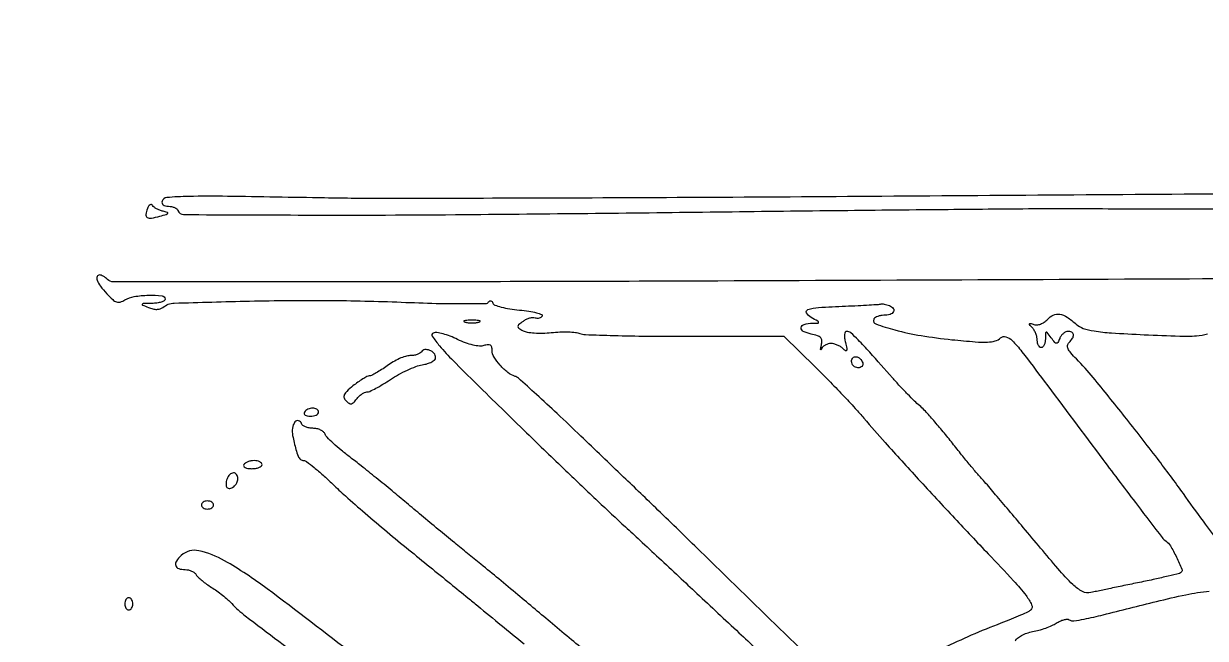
# Model space of a CAD drawing. Extents: x 0 to 2558, y 0 to 3412.
# Drawn here: x 621 to 913.6, y 2152 to 2304.3 of the extents above; entities that cross this region are included whole.
import ezdxf

# ---------------------------------------------------------------- set-up
doc = ezdxf.new("R2010")
doc.units = 0

msp = doc.modelspace()

# ---------------------------------------------------------------- linework, layer by layer
for points in [[(1286.775, 2242.902503, 0.000001), (1177.44536, 2242.627485, 0.134519)], [(1176.555032, 2242.380365, -0.000002), (1098.265318, 2241.934774, -0.000173)], [(1102.150613, 2258.328759, 0.000012), (1205.122254, 2258.377188, 0.008936)], [(1012.019762, 2241.474094, -0.000104), (909.669169, 2240.983987, -0.000208), (780.778242, 2240.447148, -0.000841), (702.193007, 2240.284705, -0.000076), (643.191809, 2240.270915, -0.198934), (641.719169, 2240.880831, 0.032183), (641.231881, 2241.309125, 0.032203), (640.693756, 2241.671244, 0.033973), (640.184262, 2241.923685, 0.09834), (639.8, 2242, 0.298072), (639.176595, 2241.592122, 0.195619), (639.153803, 2240.705037, 0.072599), (639.968167, 2239.234049, 0.024217), (641.555487, 2237.345627, 0.019819), (643.023055, 2235.882874, 0.103157), (643.998824, 2235.299908, 0.157759), (644.911385, 2235.281644, 0.066427), (646.041918, 2235.794106, -0.100503), (648.335455, 2236.65194, -0.03424), (651.894434, 2236.969981, -0.029401), (655.235341, 2236.842589, -0.386109), (656, 2236, -0.26333), (655.779645, 2235.610611, -0.05622), (655.045313, 2235.27513, -0.0451), (653.995134, 2235.03358, -0.029117), (652.75, 2234.936614, 0.002581), (650.610601, 2234.883839, 0.211039), (650.318115, 2234.744064, 0.507246), (650.364414, 2234.546173, 0.005354), (651.878907, 2233.921152, 0.03807), (652.965862, 2233.579444, 0.058698), (653.943985, 2233.4702, 0.070508), (654.776168, 2233.593266, 0.101628), (655.430822, 2233.942587, -0.166837), (658.269299, 2235.017791, -0.002326), (676.892422, 2235.517265, -0.007036), (696.347012, 2235.67467, -0.008651), (714.5, 2235.25193, 0.003594), (723.110685, 2234.964245, 0.007255), (729.898921, 2234.884823, 0.002824), (735.415879, 2234.931489, 0.243063), (736.128949, 2235.312734, -0.105494), (736.400005, 2235.569151, -0.204973), (736.689624, 2235.61088, -0.173531), (736.95552, 2235.427057, -0.075271), (737.153752, 2235.038745, 0.228071), (737.635637, 2234.542007, 0.023201), (739.245528, 2234.033923, 0.025206), (741.333349, 2233.591295, 0.017022), (743.749405, 2233.289007, -0.014593), (746.103775, 2233.006042, -0.02771), (747.972468, 2232.619055, -0.031989), (749.244026, 2232.192637, -0.46373), (749.373452, 2231.795241, -0.107423), (749.063472, 2231.474025, -0.08185), (748.617046, 2231.27153, -0.077493), (748.105244, 2231.216131, -0.080059), (747.606958, 2231.320583, 0.11304), (747.023636, 2231.403549, 0.048256), (746.243744, 2231.261409, 0.044435), (745.406649, 2230.941032, 0.044287), (744.638334, 2230.477494, 0.014623), (743.556896, 2229.637116, 0.223874), (743.360468, 2229.220367, 0.251972), (743.568524, 2228.833756, 0.018308), (744.638415, 2228.182477, 0.089607), (745.657519, 2227.831737, 0.021935), (747.428715, 2227.638146, 0.021769), (749.510162, 2227.593444, 0.0202), (751.640596, 2227.726666, -0.016111), (753.773956, 2227.877587, -0.017258), (755.864118, 2227.885727, -0.017063), (757.652897, 2227.769759, -0.073826), (758.682407, 2227.510993, 0.089987), (760.070656, 2227.209083, 0.001894), (767.127273, 2226.991242, 0.004335), (775.40479, 2226.838901, 0.0029), (784.878522, 2226.801643), (809.257044, 2226.847153), (817.04029, 2219.173577, -0.004633), (820.330278, 2215.869273, -0.003817), (823.780037, 2212.285363, -0.003855), (826.896854, 2208.946285, -0.010251), (829.054446, 2206.5, 0.007601), (834.322517, 2200.462874, 0.002287), (842.516107, 2191.439738, 0.002347), (851.528364, 2181.69802, 0.00311), (859.827717, 2172.921049, -0.00416), (866.126175, 2166.232053, -0.024871), (869.199938, 2162.562582, -0.051105), (870.594782, 2160.264034, -0.320861), (870.365729, 2158.988333, -0.081893), (869.730162, 2158.545304, -0.006386), (867.844933, 2157.674852, -0.008576), (865.552702, 2156.69858, -0.006448), (863, 2155.70087, 0.012713), (855.624285, 2152.711068, 0.014581), (848.744887, 2149.474896, 0.014998)], [(972.64448, 2262.387915, 0.00009), (929.58125, 2262.117369, 0.000091), (881.032642, 2261.7948, 0.000097), (833.5, 2261.461171, -0.000486), (788.090179, 2261.17781, -0.000607), (745.9375, 2261.00696, -0.000489), (710.553569, 2260.94113, -0.004705), (695.5, 2261.069489, 0.00079), (671.415605, 2261.463473, 0.008784), (661.804764, 2261.436654, 0.014022), (656.444261, 2261.176995, 0.301161), (655.253499, 2260.25, 0.1539), (655.244243, 2259.759387, 0.154945), (655.5182, 2259.353729, 0.110529), (656.069792, 2259.087823, 0.057322), (656.833333, 2259, -0.048672), (657.624119, 2258.92284, -0.055785), (658.347754, 2258.694238, -0.064136), (658.901916, 2258.357872, -0.144854), (659.180297, 2257.959108, 0.321456), (660.561947, 2256.958061, 0.000572), (690.805938, 2256.842816, 0.002887), (730.428759, 2256.965915, 0.000857), (791, 2257.607627, -0.000329), (819.968812, 2257.945141, -0.000402), (847.05, 2258.221061, -0.000335), (869.821993, 2258.4195, -0.002878), (880, 2258.442793, 0.000354), (888.129513, 2258.420356, 0.00014), (899.290625, 2258.400578, 0.000139), (911.337057, 2258.385962, 0.000175), (922.5, 2258.379417, -0.000035), (932.894829, 2258.376218, -0.000043)], [(917.188313, 2175.630869, -0.007454), (913.133041, 2180.964533, -0.003732), (908.157976, 2187.821036, 0.008179), (901.730301, 2196.51575, 0.004547), (893.626934, 2206.912857, 0.003746), (885.831967, 2216.57923, 0.024824), (881.671682, 2221.174472, -0.018938), (880.291227, 2222.663657, -0.073312), (879.620575, 2223.725579, -0.140827), (879.506516, 2224.552205, -0.162072), (879.861538, 2225.261538, 0.052252), (880.729746, 2226.333006, 0.168895), (880.946117, 2227.209785, 0.262691), (880.547481, 2227.784466, 0.113119), (879.606989, 2228, 0.109922), (879.023823, 2227.870227, 0.065985), (878.423892, 2227.485938, 0.061159), (877.898853, 2226.919112, 0.063876), (877.535569, 2226.25, -0.024497), (877.088975, 2225.246744, -0.307548), (876.744242, 2225.055599, -0.202378), (876.327983, 2225.277534, -0.01179), (875.42858, 2226.44113, 0.005232), (874.465284, 2227.72175, 0.279091), (874.19152, 2227.828276, 0.356442), (874.020103, 2227.629949, 0.006986), (874, 2226.19113, -0.043691), (873.926564, 2225.352337, -0.063459), (873.70625, 2224.643644, -0.08318), (873.382239, 2224.164021, -0.205493), (873, 2224, -0.17482), (872.618409, 2224.137625, -0.093122), (872.29375, 2224.52875, -0.073362), (872.074027, 2225.111367, -0.053595), (872, 2225.8, 0.05765), (871.90888, 2226.58766, 0.036949), (871.632812, 2227.466984, 0.036857), (871.22872, 2228.299782, 0.055698), (870.75, 2228.947179, -0.01006), (870.091889, 2229.685711, -0.307805), (870.065984, 2229.919069, -0.357785), (870.266303, 2230.003046, -0.01163), (871.156044, 2229.714618, 0.108454), (871.929922, 2229.620771, 0.068003), (872.821156, 2229.830559, 0.06134), (873.715891, 2230.307229, 0.055859), (874.5, 2231, -0.10295), (875.96253, 2232.066476, -0.149133), (877.537377, 2232.270437, -0.105283), (879.362986, 2231.547435, -0.03619), (881.621472, 2229.79742, 0.10152), (883.38482, 2228.766079, 0.043446), (886.049122, 2228.113965, 0.022474), (890.366049, 2227.644764, 0.004014), (898.465698, 2227.196432, 0.003383), (907.268329, 2226.839712, 0.025652), (911.421583, 2226.912638, 0.054201), (914.128407, 2227.397221, 0.058515)], [(815.212973, 2147.637869, -0.003265), (808.342578, 2154.25, 0.000122), (788.512085, 2173.57666, 0.000706), (778.032893, 2183.755831, 0.001082), (769.559553, 2191.927877, 0.000563), (758.955339, 2202.087891, 0.00246), (753.091112, 2207.63887, 0.003788), (747.95836, 2212.377269, 0.001289), (743.489997, 2216.419075, 0.106809), (742.68959, 2216.877281, -0.090701), (740.889792, 2217.832708, -0.043125), (738.972686, 2219.637125, -0.042593), (737.454925, 2221.65728, -0.140719), (737, 2223.241702, 0.057095), (736.89784, 2224.133426, 0.200172), (736.567254, 2224.593317, 0.174642), (735.9717, 2224.718153, 0.042064), (734.972777, 2224.49136, -0.099364), (733.855925, 2224.368851, -0.035491), (732.265567, 2224.625137, -0.031488), (730.413481, 2225.18526, -0.023555), (728.452286, 2226.023098, 0.022275), (726.618382, 2226.81211, 0.026498), (724.823626, 2227.384589, 0.026798), (723.28745, 2227.699517, 0.129474), (722.409097, 2227.603491, 0.483981), (722.161346, 2226.810697, 0.026517), (723.980354, 2224.426009, 0.01839), (727.323766, 2220.77488, 0.004341), (733.179588, 2214.936507, 0.000803), (745.533473, 2202.870328, 0.001668), (755.218462, 2193.50398, 0.002104), (763.154104, 2185.94446, 0.003368), (770, 2179.56448, -0.001046), (773.593776, 2176.246333, -0.000472), (778.295237, 2171.878943, -0.000467), (783.25096, 2167.257996, -0.000638), (787.707189, 2163.084359, 0.001084), (798.11813, 2153.351079, 0.001809), (806.928903, 2145.208851, 0.001839)], [(761.08167, 2147.935661, -0.000618), (756.633708, 2151.630474, -0.000612), (751.909623, 2155.57433, -0.00081), (747.619746, 2159.176442, 0.001239), (743.337627, 2162.765778, 0.000948), (738.637539, 2166.67058, 0.000958), (734.222975, 2170.309808, 0.002266), (730.91642, 2173, -0.002145), (727.711617, 2175.606114, -0.001058), (723.660477, 2178.943804, -0.00105), (719.47079, 2182.42541, -0.001534), (715.796674, 2185.510823, 0.002933), (712.205477, 2188.509509, 0.002294), (708.273257, 2191.723778, 0.002319), (704.585267, 2194.682066, 0.00567), (701.835692, 2196.816322, -0.010584), (699.626039, 2198.566555, -0.013566), (697.672447, 2200.273759, -0.011442), (696.124102, 2201.769766, -0.103694), (695.617077, 2202.555499, 0.12568), (695.225231, 2203.108506, 0.064052), (694.506482, 2203.575678, 0.057449), (693.592171, 2203.892595, 0.054776), (692.614718, 2204, -0.044994), (691.649081, 2204.087072, -0.053301), (690.770529, 2204.345759, -0.06175), (690.100944, 2204.725765, -0.153566), (689.774316, 2205.177051, 0.249476), (689.034361, 2205.880448, 0.312227), (688.161664, 2205.577456, 0.121234), (687.525208, 2204.02939, 0.092042), (687.589275, 2202.188715, 0.00617), (688.400219, 2198.736113, 0.043122), (688.959552, 2197.099013, 0.107926), (689.548108, 2196.29253, 0.18335), (690.319029, 2196, -0.16279), (691.034116, 2195.760844, -0.008996), (692.917426, 2194.288645, -0.013152), (695.117498, 2192.406093, -0.009183), (697.501641, 2190.174109, 0.011199), (700.66212, 2187.239155, 0.00354), (705.508665, 2182.997492, 0.003533), (710.981991, 2178.342328, 0.003917), (716.336369, 2173.924109, -0.000215), (721.562234, 2169.676572, -0.000233), (726.649683, 2165.533957, -0.000219), (731.009457, 2161.977313, -0.001128), (733.419983, 2160, 0.000677), (739.237475, 2155.219222, 0.000738), (744.903183, 2150.589965, 0.00075)], [(702.83253, 2147.778879, 0.003875), (681.287298, 2164.220183, 0.030161), (670.744842, 2171.184412, 0.077627), (664.337109, 2173.658952, 0.241846), (660.000958, 2172.500867, 0.060776), (658.802028, 2171.116757, 0.221749), (658.626117, 2169.998224, 0.253072), (659.362715, 2169.247919, 0.07486), (661.009327, 2169, -0.06013), (661.79209, 2168.905524, -0.050528), (662.579961, 2168.625761, -0.052734), (663.255603, 2168.213803, -0.089575), (663.70031, 2167.725993, 0.063359), (664.202192, 2167.114276, 0.017018), (665.146341, 2166.280949, 0.016957), (666.29287, 2165.399929, 0.016798), (667.5, 2164.595725, -0.01816), (668.794647, 2163.728115, -0.012321), (670.20625, 2162.651953, -0.012427), (671.51966, 2161.543739, -0.024198), (672.5, 2160.585293, 0.043156), (675.866881, 2157.534195, 0.001065), (692.489753, 2144.953779, 0.00115)], [(866.5844, 2151.359346, -0.135554), (867.069256, 2152.016202, -0.044308), (868.087497, 2152.67882, -0.040367), (869.403562, 2153.247154, -0.035879), (870.846551, 2153.623667, 0.023028), (872.406915, 2153.988284, 0.01764), (874.074819, 2154.524179, 0.01795), (875.602877, 2155.138147, 0.03974), (876.706024, 2155.737062, -0.036511), (877.621994, 2156.242032, -0.0436), (878.549845, 2156.574119, -0.049042), (879.358796, 2156.703468, -0.154749), (879.88504, 2156.571049, 0.168925), (881.057912, 2156.310146, 0.022652), (883.592335, 2156.722018, 0.00928), (888.303087, 2157.79999, 0.000645), (901.5, 2161.096823, -0.011021), (908.78676, 2162.757351, -0.022368), (914.591008, 2163.677894, -0.017677)]]:
    msp.add_lwpolyline(points, format="xyb")
for points in [[(651.615625, 2258.440718, 0.058907), (651.245367, 2256.98295, 0.295705), (651.589873, 2256.258651, 0.182665), (652.594248, 2256.065015, 0.025291), (654.70343, 2256.539908, 0.006145), (656.304076, 2257.007682, 0.177227), (656.640221, 2257.261856, 0.497559), (656.555012, 2257.494691, 0.018145), (655.5, 2257.775687, -0.035249), (654.689583, 2258.021488, -0.033593), (653.908067, 2258.381907, -0.035428), (653.262626, 2258.795705, -0.092014), (652.889163, 2259.199528, 0.18114), (652.601666, 2259.417883, 0.210141), (652.263091, 2259.375995, 0.118287), (651.913314, 2259.034904, 0.04906)], [(835.412469, 2234.395215, -0.134376), (836.330364, 2233.720948, -0.310131), (836.386247, 2232.908031, -0.187568), (835.521765, 2232.227136, -0.074218), (834, 2232, 0.044461), (833.238052, 2231.932112, 0.045182), (832.504372, 2231.730614, 0.049269), (831.902595, 2231.434865, 0.116009), (831.551261, 2231.082943, 0.475695), (831.976206, 2229.860122, 0.022267), (836.745988, 2228.364867, 0.024093), (843.220548, 2226.977559, 0.015299), (850.86703, 2225.959934, 0.005028), (856.640182, 2225.429314, 0.029744), (859.672894, 2225.3622, 0.060682), (861.559723, 2225.663906, 0.114443), (862.90001, 2226.409511, -0.266762), (864.195407, 2226.691282, -0.119064), (865.741315, 2225.755742, -0.033816), (868.179537, 2222.986767, -0.003132), (873.690604, 2215.708587, 0.000397), (888.224724, 2196.294434, 0.001767), (896.812211, 2184.926509, 0.000743), (902.904059, 2176.945877, 0.085472), (903.865561, 2176.055869, -0.118149), (904.944145, 2174.919501, -0.017316), (906.448486, 2172.095621, -0.011918), (907.807769, 2169.139718, -0.307305), (907.650299, 2168.316966, -0.135679), (907.21143, 2168.068193, -0.002167), (904.412618, 2167.378401, -0.005523), (901.128578, 2166.6224, -0.003613), (897.326563, 2165.820009, 0.000619), (893.401602, 2165.016183, 0.000759), (889.735394, 2164.254816, 0.000631), (886.654652, 2163.606099, 0.005439), (885.28329, 2163.299899, -0.179968), (883.195151, 2163.563492, -0.07119), (880.809733, 2165.280307, -0.025126), (877.100121, 2169.225905, -0.002343), (868.5, 2179.443531, 0.001103), (864.937777, 2183.697109, 0.001468), (861.680202, 2187.546532, 0.001032), (858.932539, 2190.760673, 0.014901), (857.921963, 2191.869269, -0.017946), (857.00477, 2192.887812, -0.002379), (855.153419, 2195.119835, -0.002755), (852.984668, 2197.78985, -0.002309), (850.713097, 2200.645064, 0.006349), (848.38929, 2203.517989, 0.006969), (846.063303, 2206.241921, 0.006554), (844.013682, 2208.514749, 0.034552), (842.791134, 2209.664698, -0.022118), (841.623857, 2210.709231, -0.006112), (839.885027, 2212.451595, -0.006161), (837.9621, 2214.475424, -0.006411), (836.115342, 2216.519634, 0.001828), (830.513664, 2222.835665, 0.01213), (827.631646, 2225.90802, 0.019172), (825.80212, 2227.628722, 0.181044), (824.810348, 2228, 0.259881), (824.445767, 2227.796779, 0.107384), (824.25104, 2227.245984, 0.063491), (824.251857, 2226.375203, 0.028602), (824.462355, 2225.25, -0.00876), (824.797673, 2223.782282, -0.146728), (824.75613, 2223.290582, -0.489934), (824.501648, 2223.2163, -0.037528), (823.870763, 2223.75, 0.05686), (823.258548, 2224.228649, 0.038439), (822.469016, 2224.632812, 0.038622), (821.633527, 2224.90883, 0.060542), (820.883333, 2225, 0.066306), (820.184139, 2224.906869, 0.058736), (819.502295, 2224.632812, 0.061879), (818.939278, 2224.228219, 0.098703), (818.592564, 2223.75, -0.055025), (818.421544, 2223.46501, -0.693505), (818.338923, 2223.489875, -0.067287), (818.364284, 2223.858884, -0.009039), (818.535291, 2224.619788, 0.067313), (818.652053, 2225.730669, 0.183282), (818.354703, 2226.449468, 0.128486), (817.561865, 2226.947029, 0.026876), (815.959784, 2227.358043, -0.06345), (814.049262, 2227.999929, -0.322989), (813.546671, 2228.93069, -0.304502), (814.269398, 2229.753274, -0.060723), (816.309017, 2230.035435, 0.007789), (817.714016, 2230.08006, 0.463661), (817.851156, 2230.258542, 0.212023), (817.655703, 2230.52604, 0.003449), (816, 2231.463122, -0.136155), (814.863067, 2232.585083, -0.474534), (815.180605, 2233.416678, -0.064088), (817.840333, 2233.933447, -0.006028), (824.5, 2234.27903, 0.00203), (827.613917, 2234.415661, 0.002994), (830.346287, 2234.563073, 0.001384), (832.671935, 2234.708974, 0.056838), (833.168213, 2234.798756, -0.093083), (833.528305, 2234.837396, -0.024799), (834.103101, 2234.763229, -0.024255), (834.760063, 2234.611892, -0.022879)], [(730.25, 2230.310674, 0.039571), (731.047266, 2230.168469, 0.024357), (732, 2230.122029, 0.024357), (732.952734, 2230.168469, 0.039571), (733.75, 2230.310674, 0.161593), (734.00914, 2230.478988, 0.542911), (733.957812, 2230.633659, 0.052887), (733.251983, 2230.740287, 0.011065), (732, 2230.767997, 0.011065), (730.748017, 2230.740287, 0.052887), (730.042188, 2230.633659, 0.542911), (729.99086, 2230.478988, 0.161593)], [(719.473008, 2222.956326, -0.127387), (719.089252, 2222.588789, -0.046372), (718.395615, 2222.280921, -0.042256), (717.538591, 2222.07066, -0.039051), (716.635263, 2222, 0.077159), (715.539769, 2221.829933, 0.027387), (714.053139, 2221.265625, 0.026412), (712.462346, 2220.456835, 0.028122), (711, 2219.5, -0.013054), (709.625217, 2218.540108, -0.016224), (708.296712, 2217.723811, -0.01458), (707.153135, 2217.11476, -0.106946), (706.55572, 2216.964037, 0.111881), (705.974962, 2216.811478, 0.017416), (704.9349, 2216.223483, 0.018653), (703.738664, 2215.428279, 0.015279), (702.520534, 2214.493503, 0.01722), (700.993673, 2213.15562, 0.098173), (700.36891, 2212.282549, 0.197498), (700.342818, 2211.546142, 0.109828), (700.837855, 2210.779466, 0.053112), (701.56211, 2210.202659, 0.188734), (702.133888, 2210.09071, 0.156276), (702.699917, 2210.392461, 0.033681), (703.427563, 2211.25, -0.041647), (704.014283, 2211.919566, -0.041093), (704.70633, 2212.485938, -0.044215), (705.396086, 2212.876617, -0.107151), (705.965218, 2213, 0.109679), (706.691323, 2213.161216, 0.012747), (708.190765, 2213.908711, 0.014825), (709.947336, 2214.908867, 0.011607), (711.793625, 2216.093484, -0.022047), (713.791412, 2217.317209, -0.018616), (716.003553, 2218.436106, -0.019021), (718.09997, 2219.305234, -0.048562), (719.688649, 2219.724326, 0.035084), (720.956508, 2220.022543, 0.0492), (722.027291, 2220.474598, 0.060003), (722.768752, 2221.001315, 0.211386), (723, 2221.523854, 0.183884), (722.605723, 2222.559681, 0.1149), (721.532261, 2223.3173, 0.12555), (720.30616, 2223.485085, 0.229778)], [(828.770833, 2220.1875, -0.134046), (828.795817, 2219.735738, -0.144529), (828.585286, 2219.348828, -0.119977), (828.158616, 2219.089234, -0.077096), (827.583333, 2219, -0.099038), (826.979073, 2219.120875, -0.097945), (826.465104, 2219.465104, -0.097945), (826.120875, 2219.979073, -0.099038), (826, 2220.583333, -0.190724), (826.346973, 2221.459866, -0.244413), (827.153639, 2221.742973, -0.165501), (828.122932, 2221.250696, -0.113253)], [(690.5, 2208, 0.202618), (690.441401, 2207.621877, 0.181468), (690.66835, 2207.29375, 0.104212), (691.195401, 2207.071541, 0.047867), (691.940983, 2207, 0.0466), (692.729059, 2207.073608, 0.066561), (693.395164, 2207.29375, 0.086673), (693.844577, 2207.618015, 0.195654), (694, 2208, 0.142666), (693.888931, 2208.38134, 0.09965), (693.576711, 2208.70625, 0.08433), (693.109818, 2208.925146, 0.067639), (692.559017, 2209, 0.061875), (691.961978, 2208.925833, 0.051278), (691.359775, 2208.70625, 0.053305), (690.842344, 2208.382836, 0.08825)], [(675.5, 2195, 0.253782), (675.478234, 2194.615199, 0.1651), (675.794783, 2194.287316, 0.083483), (676.479336, 2194.068671, 0.035659), (677.440983, 2194, 0.037227), (678.420991, 2194.073066, 0.055981), (679.248289, 2194.29375, 0.073461), (679.813779, 2194.616918, 0.230178), (680, 2195, 0.186414), (679.852535, 2195.381787, 0.089706), (679.429836, 2195.70625, 0.069539), (678.801778, 2195.926216, 0.049547), (678.059017, 2196, 0.046881), (677.270704, 2195.925923, 0.046318), (676.50665, 2195.70625, 0.050262), (675.876024, 2195.383556, 0.111412)], [(671.345077, 2191.456872, 0.040437), (671.159636, 2190.825266, 0.047038), (671.090489, 2190.203417, 0.053261), (671.137634, 2189.679172, 0.148397), (671.30993, 2189.356736, 0.242984), (672.067091, 2189.115307, 0.130219), (672.983357, 2189.532249, 0.102648), (673.733481, 2190.459491, 0.119467), (674, 2191.559017, 0.145562), (673.698605, 2192.572362, 0.263631), (672.952801, 2192.957869, 0.194771), (672.03364, 2192.543885, 0.099447)], [(665, 2185, 0.148195), (665.115568, 2184.618646, 0.098894), (665.440625, 2184.29375, 0.082425), (665.926543, 2184.074694, 0.064853), (666.5, 2184, 0.064853), (667.073457, 2184.074694, 0.082425), (667.559375, 2184.29375, 0.098894), (667.884432, 2184.618646, 0.148195), (668, 2185, 0.148195), (667.884432, 2185.381354, 0.098894), (667.559375, 2185.70625, 0.082425), (667.073457, 2185.925306, 0.064853), (666.5, 2186, 0.064853), (665.926543, 2185.925306, 0.082425), (665.440625, 2185.70625, 0.098894), (665.115568, 2185.381354, 0.148195)], [(646, 2160.5, 0.064853), (646.074694, 2159.926543, 0.082425), (646.29375, 2159.440625, 0.098894), (646.618646, 2159.115568, 0.148195), (647, 2159, 0.148195), (647.381354, 2159.115568, 0.098894), (647.70625, 2159.440625, 0.082425), (647.925306, 2159.926543, 0.064853), (648, 2160.5, 0.064853), (647.925306, 2161.073457, 0.082425), (647.70625, 2161.559375, 0.098894), (647.381354, 2161.884432, 0.148195), (647, 2162, 0.148195), (646.618646, 2161.884432, 0.098894), (646.29375, 2161.559375, 0.082425), (646.074694, 2161.073457, 0.064853)]]:
    msp.add_lwpolyline(points, format="xyb", close=True)

doc.saveas('drawing.dxf')
